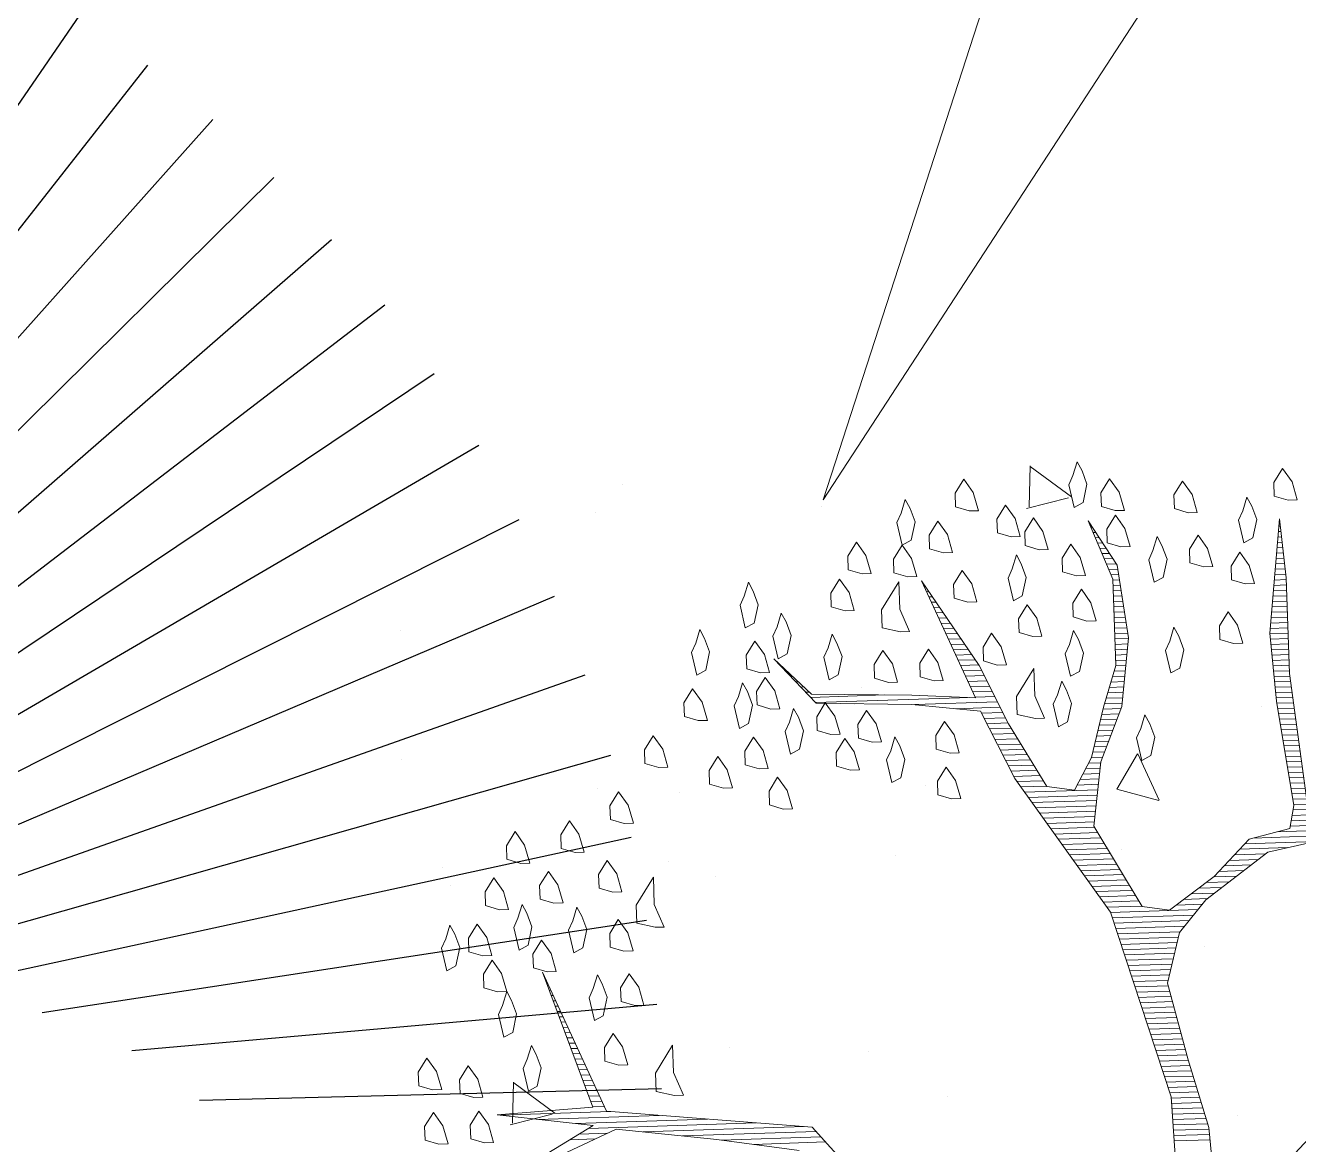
# Model space of a CAD drawing. Header units: millimetres. Extents: x 111 to 1506, y 14 to 566.
# Drawn here: x 211.284 to 212.937, y 116.115 to 117.568 of the extents above; entities that cross this region are included whole.
import ezdxf

# ---------------------------------------------------------------- set-up
doc = ezdxf.new("R2010")
doc.units = ezdxf.units.MM
doc.layers.add('ARBOLES', color=78, linetype='Continuous', lineweight=5)
doc.layers.add('Trees', color=82, linetype='Continuous', lineweight=0)
doc.layers.add('FURN', color=253, linetype='Continuous')

# ---------------------------------------------------------------- blocks, each defined once
blk = doc.blocks.new('km')
at = {"layer": 'FURN', "color": 62}
for p, q in [((1580.5178, 48.2614), (1580.2782, 48.8115)), ((1580.4911, 48.1556), (1580.179, 48.7646)), ((1580.489, 48.0289), (1580.083, 48.7115)), ((1580.9754, 47.2108), (1579.9906, 48.6525)), ((1580.9754, 47.2108), (1579.902, 48.5878)), ((1580.9754, 47.2108), (1579.8176, 48.5177)), ((1580.9754, 47.2108), (1579.7379, 48.4424)), ((1580.9754, 47.2108), (1579.663, 48.3623)), ((1580.9754, 47.2108), (1579.5932, 48.2776)), ((1580.9754, 47.2108), (1579.529, 48.1887)), ((1580.9754, 47.2108), (1579.4704, 48.0959)), ((1580.9754, 47.2108), (1579.4178, 47.9997)), ((1580.9754, 47.2108), (1579.3714, 47.9003)), ((1580.9754, 47.2108), (1579.3312, 47.7983)), ((1580.9754, 47.2108), (1579.2976, 47.6939)), ((1580.9754, 47.2108), (1579.2706, 47.5876))]:
    blk.add_line(p, q, dxfattribs=at)
blk = doc.blocks.new('0Q62D')
at = {"color": 0, "linetype": 'ByBlock'}
for p, q in [((-0.33, 0.67), (-0.16, 0.38)), ((-0.24, 0.34), (-0.33, 0.67))]:
    blk.add_line(p, q, dxfattribs=at)
blk = doc.blocks.new('*E434321')
at = {"layer": 'Trees', "linetype": 'ByBlock', "xscale": -0.3276657665147431, "yscale": 0.3276657665147695, "zscale": 0.3276657665147513, "rotation": 77.65882791872079}
blk.add_blockref('0Q62D', (0.57083, -0.51709), dxfattribs=at)
blk = doc.blocks.new('*X16')
at = {"color": 0}
for p, q in [((17.5775, 17.92), (17.578, 17.92)), ((17.5814, 17.91), (17.584, 17.91)), ((17.5852, 17.9), (17.59, 17.9)), ((17.9321, 17.9), (17.9348, 17.9)), ((17.9333, 17.91), (17.9341, 17.91)), ((17.5891, 17.89), (17.596, 17.89)), ((17.5929, 17.88), (17.602, 17.88)), ((17.5967, 17.87), (17.608, 17.87)), ((17.9285, 17.87), (17.9371, 17.87)), ((17.9297, 17.88), (17.9364, 17.88)), ((17.9309, 17.89), (17.9356, 17.89)), ((17.6006, 17.86), (17.614, 17.86)), ((17.6044, 17.85), (17.62, 17.85)), ((17.9261, 17.85), (17.9387, 17.85)), ((17.9273, 17.86), (17.9379, 17.86)), ((17.6083, 17.84), (17.626, 17.84)), ((17.6121, 17.83), (17.6285, 17.83)), ((17.9237, 17.83), (17.9402, 17.83)), ((17.9249, 17.84), (17.9395, 17.84)), ((17.2621, 17.82), (17.2622, 17.82)), ((17.2663, 17.81), (17.2685, 17.81)), ((17.2706, 17.8), (17.2748, 17.8)), ((17.616, 17.82), (17.6298, 17.82)), ((17.6191, 17.81), (17.631, 17.81)), ((17.6191, 17.8), (17.6323, 17.8)), ((17.9201, 17.8), (17.9423, 17.8)), ((17.9213, 17.81), (17.9418, 17.81)), ((17.9225, 17.82), (17.941, 17.82)), ((17.2748, 17.79), (17.2811, 17.79)), ((17.279, 17.78), (17.2874, 17.78)), ((17.6191, 17.79), (17.6335, 17.79)), ((17.6191, 17.78), (17.6348, 17.78)), ((17.9177, 17.78), (17.9423, 17.78)), ((17.9189, 17.79), (17.9423, 17.79)), ((17.2832, 17.77), (17.2937, 17.77)), ((17.2875, 17.76), (17.3001, 17.76)), ((17.2917, 17.75), (17.3064, 17.75)), ((17.6191, 17.77), (17.636, 17.77)), ((17.6191, 17.76), (17.6373, 17.76)), ((17.6191, 17.75), (17.6385, 17.75)), ((17.9141, 17.75), (17.9423, 17.75)), ((17.9153, 17.76), (17.9423, 17.76)), ((17.9165, 17.77), (17.9423, 17.77)), ((17.2959, 17.74), (17.3127, 17.74)), ((17.3002, 17.73), (17.319, 17.73)), ((17.6191, 17.74), (17.6398, 17.74)), ((17.6191, 17.73), (17.641, 17.73)), ((17.9117, 17.73), (17.9423, 17.73)), ((17.9129, 17.74), (17.9423, 17.74)), ((17.3044, 17.72), (17.3253, 17.72)), ((17.3086, 17.71), (17.3316, 17.71)), ((17.6191, 17.72), (17.6423, 17.72)), ((17.6191, 17.71), (17.6435, 17.71)), ((17.9093, 17.71), (17.9423, 17.71)), ((17.9105, 17.72), (17.9423, 17.72)), ((16.9852, 17.68), (16.9856, 17.68)), ((17.3129, 17.7), (17.3379, 17.7)), ((17.3171, 17.69), (17.3443, 17.69)), ((17.3213, 17.68), (17.3506, 17.68)), ((17.6191, 17.7), (17.6445, 17.7)), ((17.6191, 17.69), (17.6431, 17.69)), ((17.6191, 17.68), (17.6418, 17.68)), ((17.9083, 17.7), (17.9423, 17.7)), ((17.909, 17.69), (17.9423, 17.69)), ((17.9097, 17.68), (17.9423, 17.68)), ((16.9942, 17.67), (16.9956, 17.67)), ((17.0032, 17.66), (17.0056, 17.66)), ((17.3256, 17.67), (17.3569, 17.67)), ((17.3298, 17.66), (17.3632, 17.66)), ((17.6191, 17.67), (17.6405, 17.67)), ((17.6191, 17.66), (17.6391, 17.66)), ((17.9103, 17.67), (17.9423, 17.67)), ((17.911, 17.66), (17.9423, 17.66)), ((17.0122, 17.65), (17.0156, 17.65)), ((17.0212, 17.64), (17.0256, 17.64)), ((17.334, 17.65), (17.368, 17.65)), ((17.3382, 17.64), (17.3727, 17.64)), ((17.6157, 17.64), (17.6365, 17.64)), ((17.619, 17.65), (17.6378, 17.65)), ((17.9117, 17.65), (17.9423, 17.65)), ((17.9123, 17.64), (17.9423, 17.64)), ((17.0302, 17.63), (17.0356, 17.63)), ((17.0392, 17.62), (17.0456, 17.62)), ((17.0482, 17.61), (17.1861, 17.61)), ((17.3425, 17.63), (17.3773, 17.63)), ((17.3467, 17.62), (17.3819, 17.62)), ((17.3509, 17.61), (17.3865, 17.61)), ((17.6057, 17.61), (17.6325, 17.61)), ((17.6091, 17.62), (17.6338, 17.62)), ((17.6124, 17.63), (17.6351, 17.63)), ((17.913, 17.63), (17.9423, 17.63)), ((17.9137, 17.62), (17.9428, 17.62)), ((17.9143, 17.61), (17.9438, 17.61)), ((17.0572, 17.6), (17.3444, 17.6)), ((17.2417, 17.59), (17.3957, 17.59)), ((17.3552, 17.6), (17.3911, 17.6)), ((17.5991, 17.59), (17.6298, 17.59)), ((17.6024, 17.6), (17.6311, 17.6)), ((17.915, 17.6), (17.9448, 17.6)), ((17.9157, 17.59), (17.9459, 17.59)), ((17.3167, 17.58), (17.4003, 17.58)), ((17.3657, 17.57), (17.405, 17.57)), ((17.3704, 17.56), (17.4096, 17.56)), ((17.5899, 17.56), (17.6219, 17.56)), ((17.5926, 17.57), (17.6261, 17.57)), ((17.5957, 17.58), (17.6285, 17.58)), ((17.9163, 17.58), (17.9469, 17.58)), ((17.9172, 17.57), (17.9479, 17.57)), ((17.9186, 17.56), (17.949, 17.56)), ((17.3751, 17.55), (17.4142, 17.55)), ((17.3797, 17.54), (17.4197, 17.54)), ((17.5844, 17.54), (17.6136, 17.54)), ((17.5872, 17.55), (17.6178, 17.55)), ((17.9199, 17.55), (17.95, 17.55)), ((17.9212, 17.54), (17.951, 17.54)), ((17.3844, 17.53), (17.4254, 17.53)), ((17.3891, 17.52), (17.4311, 17.52)), ((17.579, 17.52), (17.6053, 17.52)), ((17.5817, 17.53), (17.6094, 17.53)), ((17.9225, 17.53), (17.9521, 17.53)), ((17.9238, 17.52), (17.9531, 17.52)), ((17.3937, 17.51), (17.4369, 17.51)), ((17.3984, 17.5), (17.4426, 17.5)), ((17.4031, 17.49), (17.4483, 17.49)), ((17.5708, 17.49), (17.5928, 17.49)), ((17.5735, 17.5), (17.5969, 17.5)), ((17.5762, 17.51), (17.6011, 17.51)), ((17.9251, 17.51), (17.9541, 17.51)), ((17.9264, 17.5), (17.9552, 17.5)), ((17.9277, 17.49), (17.9562, 17.49)), ((17.4077, 17.48), (17.454, 17.48)), ((17.4124, 17.47), (17.4597, 17.47)), ((17.5623, 17.47), (17.5849, 17.47)), ((17.568, 17.48), (17.5886, 17.48)), ((17.929, 17.48), (17.9572, 17.48)), ((17.9303, 17.47), (17.9583, 17.47)), ((17.4171, 17.46), (17.4654, 17.46)), ((17.4217, 17.45), (17.4711, 17.45)), ((17.5509, 17.45), (17.582, 17.45)), ((17.5566, 17.46), (17.5834, 17.46)), ((17.9316, 17.46), (17.9593, 17.46)), ((17.9329, 17.45), (17.9604, 17.45)), ((17.4276, 17.44), (17.4769, 17.44)), ((17.4343, 17.43), (17.4826, 17.43)), ((17.441, 17.42), (17.5777, 17.42)), ((17.5394, 17.43), (17.5792, 17.43)), ((17.5452, 17.44), (17.5806, 17.44)), ((17.9342, 17.44), (17.9614, 17.44)), ((17.9355, 17.43), (17.9624, 17.43)), ((17.9368, 17.42), (17.9635, 17.42)), ((17.4476, 17.41), (17.5763, 17.41)), ((17.4543, 17.4), (17.5749, 17.4)), ((17.9381, 17.41), (17.9645, 17.41)), ((17.9394, 17.4), (17.9655, 17.4)), ((17.461, 17.39), (17.5734, 17.39)), ((17.4676, 17.38), (17.572, 17.38)), ((17.4743, 17.37), (17.5706, 17.37)), ((17.9407, 17.39), (17.9666, 17.39)), ((17.9407, 17.37), (17.984, 17.37)), ((17.942, 17.38), (17.9676, 17.38)), ((17.481, 17.36), (17.5692, 17.36)), ((17.4876, 17.35), (17.5695, 17.35)), ((17.9367, 17.35), (18.061, 17.35)), ((17.9387, 17.36), (18.004, 17.36)), ((17.4943, 17.34), (17.5751, 17.34)), ((17.501, 17.33), (17.5807, 17.33)), ((17.9087, 17.33), (18.0396, 17.33)), ((17.9347, 17.34), (18.0503, 17.34)), ((17.5076, 17.32), (17.5862, 17.32)), ((17.5143, 17.31), (17.5918, 17.31)), ((17.521, 17.3), (17.5973, 17.3)), ((17.8387, 17.3), (17.9283, 17.3)), ((17.8487, 17.31), (17.9816, 17.31)), ((17.8637, 17.32), (18.0288, 17.32)), ((17.5276, 17.29), (17.6029, 17.29)), ((17.5343, 17.28), (17.6084, 17.28)), ((17.8187, 17.28), (17.873, 17.28)), ((17.8287, 17.29), (17.887, 17.29)), ((17.541, 17.27), (17.614, 17.27)), ((17.5476, 17.26), (17.6195, 17.26)), ((17.7987, 17.26), (17.845, 17.26)), ((17.8087, 17.27), (17.859, 17.27)), ((17.5543, 17.25), (17.6251, 17.25)), ((17.561, 17.24), (17.6307, 17.24)), ((17.5676, 17.23), (17.6362, 17.23)), ((17.7599, 17.23), (17.803, 17.23)), ((17.7741, 17.24), (17.817, 17.24)), ((17.7884, 17.25), (17.831, 17.25)), ((17.5743, 17.22), (17.6418, 17.22)), ((17.581, 17.21), (17.6473, 17.21)), ((17.7313, 17.21), (17.775, 17.21)), ((17.7456, 17.22), (17.789, 17.22)), ((17.5876, 17.2), (17.6529, 17.2)), ((17.5939, 17.19), (17.7568, 17.19)), ((17.5968, 17.18), (17.7482, 17.18)), ((17.717, 17.2), (17.7653, 17.2)), ((17.5998, 17.17), (17.7396, 17.17)), ((17.6027, 17.16), (17.731, 17.16)), ((17.6056, 17.15), (17.7225, 17.15)), ((17.6085, 17.14), (17.7189, 17.14)), ((16.5321, 17.11), (16.5325, 17.11)), ((17.6115, 17.13), (17.7161, 17.13)), ((17.6144, 17.12), (17.7134, 17.12)), ((17.6173, 17.11), (17.7107, 17.11)), ((16.5355, 17.1), (16.5367, 17.1)), ((16.5388, 17.09), (16.5409, 17.09)), ((17.6203, 17.1), (17.7079, 17.1)), ((17.6232, 17.09), (17.7052, 17.09)), ((16.5421, 17.08), (16.5451, 17.08)), ((16.5454, 17.07), (16.5493, 17.07)), ((17.6261, 17.08), (17.7025, 17.08)), ((17.629, 17.07), (17.6998, 17.07)), ((16.5488, 17.06), (16.5535, 17.06)), ((16.5521, 17.05), (16.5577, 17.05)), ((16.5554, 17.04), (16.5619, 17.04)), ((17.632, 17.06), (17.697, 17.06)), ((17.6349, 17.05), (17.6968, 17.05)), ((17.6378, 17.04), (17.6992, 17.04)), ((16.5588, 17.03), (16.566, 17.03)), ((16.5621, 17.02), (16.5702, 17.02)), ((17.6407, 17.03), (17.7015, 17.03)), ((17.6437, 17.02), (17.7039, 17.02)), ((16.5654, 17.01), (16.5744, 17.01)), ((16.5688, 17), (16.5786, 17)), ((16.5721, 16.99), (16.5828, 16.99)), ((17.6466, 17.01), (17.7062, 17.01)), ((17.6495, 17), (17.7086, 17)), ((17.6524, 16.99), (17.7109, 16.99)), ((16.5754, 16.98), (16.587, 16.98)), ((16.5788, 16.97), (16.5912, 16.97)), ((17.6554, 16.98), (17.7133, 16.98)), ((17.6583, 16.97), (17.7156, 16.97)), ((16.5821, 16.96), (16.5954, 16.96)), ((16.5854, 16.95), (16.5996, 16.95)), ((17.6612, 16.96), (17.718, 16.96)), ((17.6642, 16.95), (17.7204, 16.95)), ((16.5888, 16.94), (16.6038, 16.94)), ((16.5921, 16.93), (16.608, 16.93)), ((16.5954, 16.92), (16.6122, 16.92)), ((17.6671, 16.94), (17.7227, 16.94)), ((17.67, 16.93), (17.7251, 16.93)), ((17.6729, 16.92), (17.7274, 16.92)), ((16.5988, 16.91), (16.6164, 16.91)), ((16.6021, 16.9), (16.6206, 16.9)), ((17.6759, 16.91), (17.7298, 16.91)), ((17.6788, 16.9), (17.7324, 16.9)), ((16.6054, 16.89), (16.6248, 16.89)), ((16.6088, 16.88), (16.629, 16.88)), ((17.6817, 16.89), (17.7351, 16.89)), ((17.6846, 16.88), (17.7378, 16.88)), ((16.443, 16.85), (16.6488, 16.85)), ((16.6121, 16.87), (16.6331, 16.87)), ((16.6154, 16.86), (16.6373, 16.86)), ((17.6876, 16.87), (17.7404, 16.87)), ((17.6905, 16.86), (17.7431, 16.86)), ((17.6934, 16.85), (17.7458, 16.85)), ((16.513, 16.84), (16.7388, 16.84)), ((16.583, 16.83), (16.8288, 16.83)), ((17.6957, 16.84), (17.7484, 16.84)), ((17.6961, 16.83), (17.7511, 16.83)), ((16.5708, 16.8), (16.6189, 16.8)), ((16.5885, 16.81), (16.6422, 16.81)), ((16.6062, 16.82), (16.9188, 16.82)), ((16.7083, 16.81), (17.0088, 16.81)), ((16.7816, 16.8), (17.0309, 16.8)), ((17.6964, 16.82), (17.7538, 16.82)), ((17.6967, 16.81), (17.7564, 16.81)), ((17.6971, 16.8), (17.7591, 16.8)), ((16.8532, 16.79), (17.0394, 16.79)), ((16.9132, 16.78), (17.0478, 16.78)), ((17.6974, 16.79), (17.7618, 16.79)), ((17.6977, 16.78), (17.7639, 16.78)), ((17.6981, 16.77), (17.7645, 16.77)), ((17.6984, 16.76), (17.7651, 16.76))]:
    blk.add_line(p, q, dxfattribs=at)
blk = doc.blocks.new('E1E')
at = {"layer": 'ARBOLES', "ltscale": 0.2}
for p, q in [((96.7825, 58.4946), (96.7278, 58.4546)), ((96.8025, 58.431), (96.78, 58.4907)), ((96.8019, 58.4317), (96.7246, 58.4514)), ((96.5104, 58.2531), (96.5104, 58.2531)), ((96.1659, 58.1962), (96.1659, 58.1962)), ((96.3063, 58.1771), (96.3063, 58.1771)), ((97.0096, 58.183), (97.0096, 58.183)), ((97.032, 58.1625), (97.032, 58.1625)), ((95.7346, 58.0534), (95.7346, 58.0534)), ((97.1546, 58.0293), (97.1546, 58.0293)), ((96.6306, 58.0145), (96.6306, 58.0145)), ((96.7075, 58.0206), (96.7075, 58.0206)), ((96.8535, 57.957), (96.8535, 57.957)), ((96.7329, 57.9133), (96.7329, 57.9133)), ((96.3831, 57.8787), (96.3831, 57.8787)), ((97.2321, 57.8433), (97.2321, 57.8433)), ((95.8816, 57.8288), (95.8816, 57.8288)), ((96.3808, 57.7588), (96.3808, 57.7588)), ((96.0586, 57.7367), (96.0586, 57.7367)), ((96.5308, 57.6837), (96.5308, 57.6837)), ((96.1011, 57.6524), (96.0338, 57.644)), ((96.0922, 57.5891), (96.1014, 57.6522)), ((96.5309, 57.6553), (96.5309, 57.6553)), ((96.0916, 57.5886), (96.0336, 57.6433)), ((97.0189, 57.5576), (97.0189, 57.5576)), ((96.9955, 57.5021), (96.9955, 57.5021)), ((95.9403, 57.448), (95.9403, 57.448)), ((96.6945, 57.4157), (96.6945, 57.4157)), ((96.4995, 57.3914), (96.4995, 57.3914)), ((96.3968, 57.2987), (96.3421, 57.2587)), ((96.4168, 57.2351), (96.3942, 57.2948)), ((96.37, 57.2738), (96.37, 57.2738)), ((96.2526, 57.2622), (96.2526, 57.2622)), ((96.4161, 57.2358), (96.3388, 57.2555)), ((96.0455, 57.1319), (96.0455, 57.1319))]:
    blk.add_line(p, q, dxfattribs=at)
for points in [[(96.2345, 58.3733), (96.3437, 58.3206), (96.6509, 58.4184), (96.8252, 58.2544), (96.6733, 58.4206), (96.807, 58.4879), (96.6617, 58.4466), (96.7737, 58.5977), (96.6263, 58.4386), (96.4745, 58.3944), (96.3488, 58.3618)], [(95.6102, 58.0251), (95.6715, 58.1849), (95.7164, 58.1893), (95.7692, 58.0881), (95.8387, 58.0021), (95.9139, 57.9032), (95.9263, 57.8229), (95.9075, 57.76), (95.8454, 57.6544), (95.75, 57.5886)], [(95.8158, 57.5633), (95.9193, 57.3834), (95.9802, 57.2468), (96.0243, 57.1651), (95.9714, 57.3364), (95.9215, 57.4311), (95.8354, 57.572), (95.8274, 57.6074), (95.8801, 57.6465), (95.909, 57.7217), (95.9538, 57.7962), (95.9957, 57.8071), (96.1128, 57.719), (96.1404, 57.6221), (96.1426, 57.5296), (96.173, 57.4262), (96.2324, 57.3279), (96.3004, 57.2803), (96.2302, 57.3504), (96.1752, 57.4739), (96.1686, 57.5412), (96.1563, 57.6214), (96.162, 57.6785), (96.2039, 57.6894), (96.2965, 57.6215), (96.3732, 57.5543), (96.5063, 57.4655), (96.3594, 57.6027), (96.4534, 57.6368), (96.5994, 57.694), (96.6746, 57.6651), (96.5871, 57.7041), (96.4476, 57.6498), (96.3442, 57.6194), (96.2553, 57.6966), (96.0383, 57.8338), (95.8415, 58.0658), (95.7481, 58.258)]]:
    blk.add_lwpolyline(points, dxfattribs=at)
for points in [[(96.8742, 58.5645), (96.8966, 58.5667), (96.9053, 58.5472), (96.9009, 58.5219), (96.8792, 58.5356), (96.8612, 58.5588)], [(96.8091, 58.5356), (96.8315, 58.5378), (96.8402, 58.5183), (96.8359, 58.493), (96.8142, 58.5067), (96.7961, 58.5298)], [(96.9154, 58.4894), (96.9378, 58.4916), (96.9465, 58.4721), (96.9422, 58.4468), (96.9205, 58.4605), (96.9024, 58.4836)], [(96.8511, 58.4763), (96.8735, 58.4785), (96.8822, 58.459), (96.8779, 58.4337), (96.8562, 58.4474), (96.8381, 58.4705)], [(96.7962, 58.3896), (96.7969, 58.4055), (96.7759, 58.4351), (96.7658, 58.4228), (96.7709, 58.3939), (96.7861, 58.3773), (96.7984, 58.3671)], [(96.8635, 58.326), (96.8642, 58.3419), (96.8432, 58.3715), (96.8331, 58.3592), (96.8382, 58.3303), (96.8534, 58.3137), (96.8657, 58.3036)], [(96.562, 58.3554), (96.5909, 58.3605), (96.6025, 58.3345), (96.5939, 58.2839), (96.5765, 58.3229), (96.549, 58.3496)], [(96.6603, 58.3446), (96.6828, 58.3468), (96.6914, 58.3273), (96.6871, 58.302), (96.6654, 58.3157), (96.6473, 58.3388)], [(96.8787, 58.3094), (96.9011, 58.3116), (96.9098, 58.292), (96.9055, 58.2667), (96.8838, 58.2805), (96.8657, 58.3036)], [(96.985, 58.2632), (96.9857, 58.2791), (96.9647, 58.3087), (96.9546, 58.2964), (96.9597, 58.2675), (96.9749, 58.2509), (96.9872, 58.2408)], [(96.7421, 58.2486), (96.7428, 58.2645), (96.7218, 58.2941), (96.7117, 58.2818), (96.7168, 58.2529), (96.732, 58.2363), (96.7443, 58.2261)], [(96.9214, 58.266), (96.9438, 58.2682), (96.9525, 58.2487), (96.9481, 58.2234), (96.9264, 58.2371), (96.9084, 58.2602)], [(96.672, 58.2485), (96.6944, 58.2507), (96.7031, 58.2312), (96.6988, 58.2059), (96.6771, 58.2196), (96.659, 58.2427)], [(96.8187, 58.2515), (96.8411, 58.2537), (96.8498, 58.2342), (96.8455, 58.2089), (96.8238, 58.2226), (96.8057, 58.2457)], [(96.8925, 58.1908), (96.8932, 58.2067), (96.8722, 58.2364), (96.8621, 58.2241), (96.8672, 58.1951), (96.8824, 58.1785), (96.8947, 58.1684)], [(96.8116, 58.1626), (96.8123, 58.1785), (96.7913, 58.2081), (96.7812, 58.1958), (96.7863, 58.1669), (96.8014, 58.1503), (96.8137, 58.1402)], [(96.9243, 58.1894), (96.9467, 58.1916), (96.9554, 58.1721), (96.9511, 58.1468), (96.9294, 58.1605), (96.9113, 58.1836)], [(96.7197, 58.1762), (96.7422, 58.1784), (96.7508, 58.1589), (96.7465, 58.1336), (96.7248, 58.1473), (96.7067, 58.1705)], [(96.8492, 58.1481), (96.8716, 58.1503), (96.8803, 58.1308), (96.8759, 58.1055), (96.8542, 58.1192), (96.8362, 58.1423)], [(96.6887, 58.1235), (96.7176, 58.1285), (96.7292, 58.1025), (96.7206, 58.0519), (96.7032, 58.0909), (96.6757, 58.1177)], [(96.9208, 58.1099), (96.9432, 58.1121), (96.9518, 58.0926), (96.9475, 58.0672), (96.9258, 58.081), (96.9077, 58.1041)], [(96.7704, 58.0975), (96.7928, 58.0997), (96.8015, 58.0802), (96.7972, 58.0549), (96.7755, 58.0686), (96.7574, 58.0917)], [(96.8485, 58.0621), (96.8709, 58.0643), (96.8796, 58.0448), (96.8753, 58.0195), (96.8536, 58.0332), (96.8355, 58.0563)], [(96.7943, 57.9912), (96.8167, 57.9934), (96.8254, 57.9739), (96.8211, 57.9486), (96.7994, 57.9623), (96.7813, 57.9854)], [(96.7771, 57.89), (96.7995, 57.8922), (96.8082, 57.8727), (96.8038, 57.8474), (96.7821, 57.8611), (96.764, 57.8842)], [(96.5725, 57.8769), (96.5949, 57.879), (96.6036, 57.8595), (96.5993, 57.8342), (96.5776, 57.848), (96.5595, 57.8711)], [(96.6715, 57.882), (96.6939, 57.8842), (96.7026, 57.8647), (96.6983, 57.8394), (96.6766, 57.8531), (96.6585, 57.8762)], [(96.6311, 57.8328), (96.6535, 57.835), (96.6622, 57.8155), (96.6578, 57.7902), (96.6362, 57.8039), (96.6181, 57.827)], [(96.6145, 57.7475), (96.6152, 57.7634), (96.5942, 57.793), (96.5841, 57.7807), (96.5892, 57.7518), (96.6044, 57.7352), (96.6167, 57.7251)], [(96.7475, 57.7989), (96.7699, 57.8011), (96.7786, 57.7816), (96.7743, 57.7563), (96.7526, 57.77), (96.7345, 57.7931)], [(96.4511, 57.7293), (96.4519, 57.7452), (96.4309, 57.7748), (96.4208, 57.7625), (96.4258, 57.7336), (96.441, 57.717), (96.4533, 57.7069)], [(96.4981, 57.7814), (96.5205, 57.7836), (96.5292, 57.7641), (96.5249, 57.7388), (96.5032, 57.7525), (96.4851, 57.7756)], [(96.7034, 57.7403), (96.7041, 57.7562), (96.6832, 57.7859), (96.673, 57.7736), (96.6781, 57.7446), (96.6933, 57.728), (96.7056, 57.7179)], [(96.3347, 57.7632), (96.3571, 57.7654), (96.3658, 57.7459), (96.3615, 57.7206), (96.3398, 57.7343), (96.3217, 57.7574)], [(96.5473, 57.7409), (96.5697, 57.7431), (96.5784, 57.7236), (96.5741, 57.6983), (96.5524, 57.712), (96.5343, 57.7351)], [(96.6492, 57.7396), (96.6716, 57.7417), (96.6803, 57.7222), (96.676, 57.6969), (96.6543, 57.7107), (96.6362, 57.7338)], [(96.7967, 57.6883), (96.7974, 57.7042), (96.7764, 57.7339), (96.7663, 57.7216), (96.7714, 57.6927), (96.7866, 57.676), (96.7989, 57.6659)], [(96.483, 57.7279), (96.5054, 57.7301), (96.5141, 57.7106), (96.5097, 57.6853), (96.488, 57.699), (96.4699, 57.7221)], [(96.3637, 57.6982), (96.3861, 57.7003), (96.3948, 57.6808), (96.3905, 57.6555), (96.3688, 57.6692), (96.3507, 57.6924)], [(96.6854, 57.6933), (96.7078, 57.6955), (96.7165, 57.676), (96.7122, 57.6507), (96.6905, 57.6644), (96.6724, 57.6875)], [(96.6023, 57.6174), (96.603, 57.6333), (96.582, 57.6629), (96.5719, 57.6506), (96.577, 57.6217), (96.5922, 57.6051), (96.6045, 57.595)], [(96.6883, 57.6167), (96.689, 57.6326), (96.6681, 57.6622), (96.6579, 57.6499), (96.663, 57.621), (96.6782, 57.6044), (96.6905, 57.5943)], [(96.4946, 57.6317), (96.517, 57.6339), (96.5257, 57.6144), (96.5214, 57.5891), (96.4997, 57.6028), (96.4816, 57.626)], [(96.7541, 57.5914), (96.7548, 57.6073), (96.7339, 57.637), (96.7237, 57.6247), (96.7288, 57.5958), (96.744, 57.5791), (96.7563, 57.569)], [(96.1021, 57.5505), (96.1028, 57.5664), (96.0818, 57.596), (96.0717, 57.5837), (96.0768, 57.5548), (96.092, 57.5382), (96.1043, 57.5281)], [(96.2424, 57.5506), (96.2431, 57.5665), (96.2221, 57.5961), (96.212, 57.5838), (96.2171, 57.5549), (96.2322, 57.5383), (96.2445, 57.5282)], [(96.2604, 57.5976), (96.2893, 57.6027), (96.3009, 57.5767), (96.2923, 57.5261), (96.2749, 57.5651), (96.2474, 57.5918)], [(96.4295, 57.6028), (96.452, 57.605), (96.4606, 57.5855), (96.4563, 57.5602), (96.4346, 57.5739), (96.4165, 57.597)], [(96.5069, 57.5515), (96.5358, 57.5566), (96.5474, 57.5306), (96.5388, 57.48), (96.5214, 57.519), (96.4939, 57.5457)], [(96.5995, 57.5537), (96.6219, 57.5559), (96.6306, 57.5364), (96.6262, 57.5111), (96.6045, 57.5248), (96.5865, 57.548)], [(96.3472, 57.5427), (96.3696, 57.5449), (96.3783, 57.5254), (96.374, 57.5001), (96.3523, 57.5138), (96.3342, 57.5369)], [(96.2547, 57.4704), (96.2554, 57.4863), (96.2344, 57.5159), (96.2243, 57.5036), (96.2294, 57.4747), (96.2446, 57.4581), (96.2569, 57.448)], [(96.5966, 57.4901), (96.619, 57.4923), (96.6277, 57.4728), (96.6234, 57.4475), (96.6017, 57.4612), (96.5836, 57.4843)], [(96.3125, 57.4805), (96.3349, 57.4827), (96.3436, 57.4632), (96.3393, 57.4379), (96.3176, 57.4516), (96.2995, 57.4747)], [(96.1116, 57.4067), (96.1123, 57.4226), (96.0913, 57.4522), (96.0812, 57.4399), (96.0863, 57.411), (96.1015, 57.3944), (96.1138, 57.3842)], [(96.4268, 57.469), (96.4492, 57.4712), (96.4578, 57.4517), (96.4535, 57.4264), (96.4318, 57.4401), (96.4137, 57.4633)], [(96.5287, 57.4677), (96.5511, 57.4699), (96.5598, 57.4503), (96.5555, 57.425), (96.5338, 57.4388), (96.5157, 57.4619)], [(96.382, 57.3946), (96.3827, 57.4105), (96.3617, 57.4401), (96.3516, 57.4278), (96.3567, 57.3989), (96.3719, 57.3823), (96.3842, 57.3721)], [(96.2432, 57.4263), (96.2656, 57.4285), (96.2743, 57.4089), (96.2699, 57.3836), (96.2482, 57.3974), (96.2302, 57.4205)], [(96.4911, 57.412), (96.5135, 57.4142), (96.5222, 57.3947), (96.5179, 57.3694), (96.4962, 57.3831), (96.4781, 57.4062)], [(96.5757, 57.3795), (96.5764, 57.3954), (96.5555, 57.425), (96.5453, 57.4127), (96.5504, 57.3838), (96.5656, 57.3672), (96.5779, 57.3571)], [(96.0177, 57.3726), (96.0401, 57.3748), (96.0488, 57.3553), (96.0444, 57.33), (96.0227, 57.3437), (96.0047, 57.3668)], [(96.2851, 57.367), (96.3075, 57.3692), (96.3162, 57.3497), (96.3119, 57.3244), (96.2902, 57.3381), (96.2721, 57.3612)], [(96.3545, 57.3512), (96.377, 57.3533), (96.3856, 57.3338), (96.3813, 57.3085), (96.3596, 57.3223), (96.3415, 57.3454)], [(96.4023, 57.349), (96.4247, 57.3512), (96.4334, 57.3317), (96.429, 57.3064), (96.4073, 57.3201), (96.3893, 57.3432)], [(96.4782, 57.3361), (96.5006, 57.3383), (96.5093, 57.3187), (96.5049, 57.2934), (96.4833, 57.3072), (96.4652, 57.3303)], [(96.1891, 57.2853), (96.1898, 57.3012), (96.1688, 57.3308), (96.1587, 57.3185), (96.1637, 57.2896), (96.1789, 57.273), (96.1912, 57.2629)], [(96.2375, 57.299), (96.2599, 57.3012), (96.2686, 57.2817), (96.2643, 57.2564), (96.2426, 57.2701), (96.2245, 57.2932)], [(96.0358, 57.2794), (96.0582, 57.2816), (96.0669, 57.262), (96.0626, 57.2367), (96.0409, 57.2505), (96.0228, 57.2736)], [(96.1059, 57.2794), (96.1283, 57.2816), (96.137, 57.2621), (96.1327, 57.2368), (96.111, 57.2505), (96.0929, 57.2736)], [(96.3489, 57.2239), (96.3496, 57.2398), (96.3286, 57.2695), (96.3185, 57.2572), (96.3236, 57.2282), (96.3387, 57.2116), (96.351, 57.2015)], [(96.2671, 57.2499), (96.2896, 57.2521), (96.2982, 57.2326), (96.2939, 57.2073), (96.2722, 57.221), (96.2541, 57.2441)], [(96.0821, 57.1753), (96.0829, 57.1912), (96.0619, 57.2208), (96.0518, 57.2085), (96.0568, 57.1796), (96.072, 57.163), (96.0843, 57.1529)], [(96.1602, 57.2101), (96.1826, 57.2122), (96.1913, 57.1927), (96.187, 57.1674), (96.1653, 57.1812), (96.1472, 57.2043)], [(96.0229, 57.1333), (96.0453, 57.1355), (96.054, 57.116), (96.0497, 57.0907), (96.028, 57.1044), (96.0099, 57.1275)]]:
    blk.add_lwpolyline(points, close=True, dxfattribs=at)
at = {"layer": 'ARBOLES', "ltscale": 0.2, "xscale": 0.8372139817761642, "yscale": 0.8372139817761642, "zscale": 0.8372139817761642, "rotation": 204.0028523145856}
blk.add_blockref('*X16', (103.6395, 76.9735), dxfattribs=at)

msp = doc.modelspace()

# ---------------------------------------------------------------- block references
at = {"lineweight": 100, "rotation": 247.9147716791316}
msp.add_blockref('km', (761.04112, 1598.86601), dxfattribs=at)
at = {"layer": 'ARBOLES', "color": 0, "xscale": 0.8310831642732954, "yscale": 0.8310831642732954, "zscale": 0.8310831642732954, "rotation": 157.9147716791316}
msp.add_blockref('E1E', (304.72362, 130.94496), dxfattribs=at)
at = {"layer": 'Trees', "xscale": 9.742862912486911, "yscale": 9.742862912486911, "zscale": 9.742862912486911, "rotation": 99.61477346508465}
msp.add_blockref('*E434321', (209.43525, 112.71339), dxfattribs=at)

doc.saveas('drawing.dxf')
